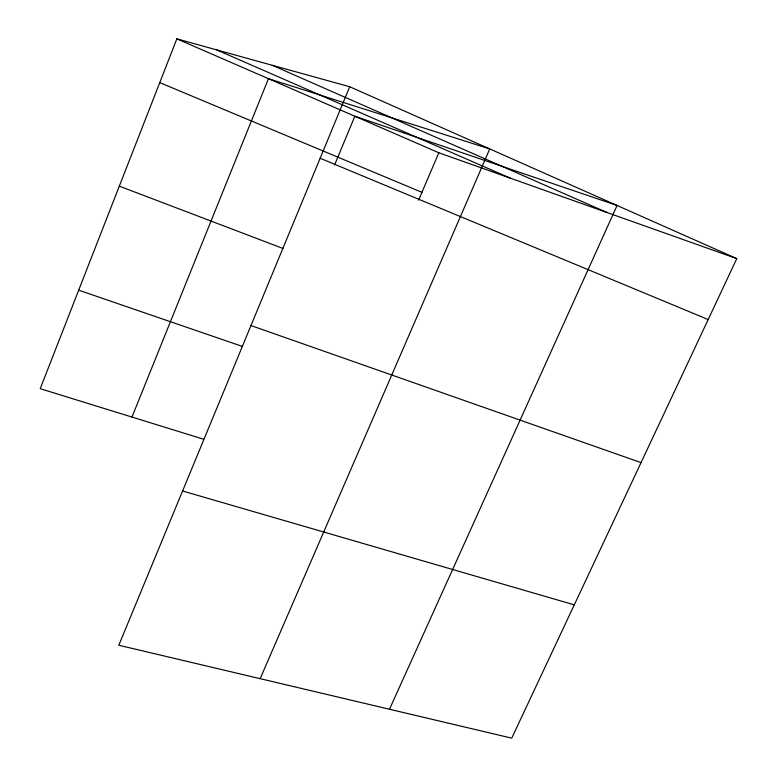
<?xml version="1.0" encoding="UTF-8"?>
<svg xmlns="http://www.w3.org/2000/svg" width="777" height="777" viewBox="0 0 777 777"><rect width="100%" height="100%" fill="white"/><g stroke="black" fill="none" stroke-linecap="round" stroke-linejoin="round"><path stroke-width="1.17" d="M349.708 86.742L118.794 645.25L511.732 738.15L736.781 258.615L349.708 86.742L176.845 38.85L40.219 388.675L203.661 439.238M131.964 417.064L268.453 78.681L489.733 148.922L260.149 678.671M334.596 164.947L354.836 116.239L617.084 205.468L389.491 709.246M418.589 200.155L438.84 152.768L736.781 258.615M182.576 490.986L574.29 604.856M78.691 290.18L242.269 346.387M250.971 325.544L641.035 462.616M119.318 186.15L282.974 248.455M320.134 158.265L708.177 319.551M159.751 82.615L421.921 192.337M176.845 38.85L438.84 152.768M216.608 49.864L510.198 178.118M272.232 65.278L607.138 212.558"/></g></svg>
